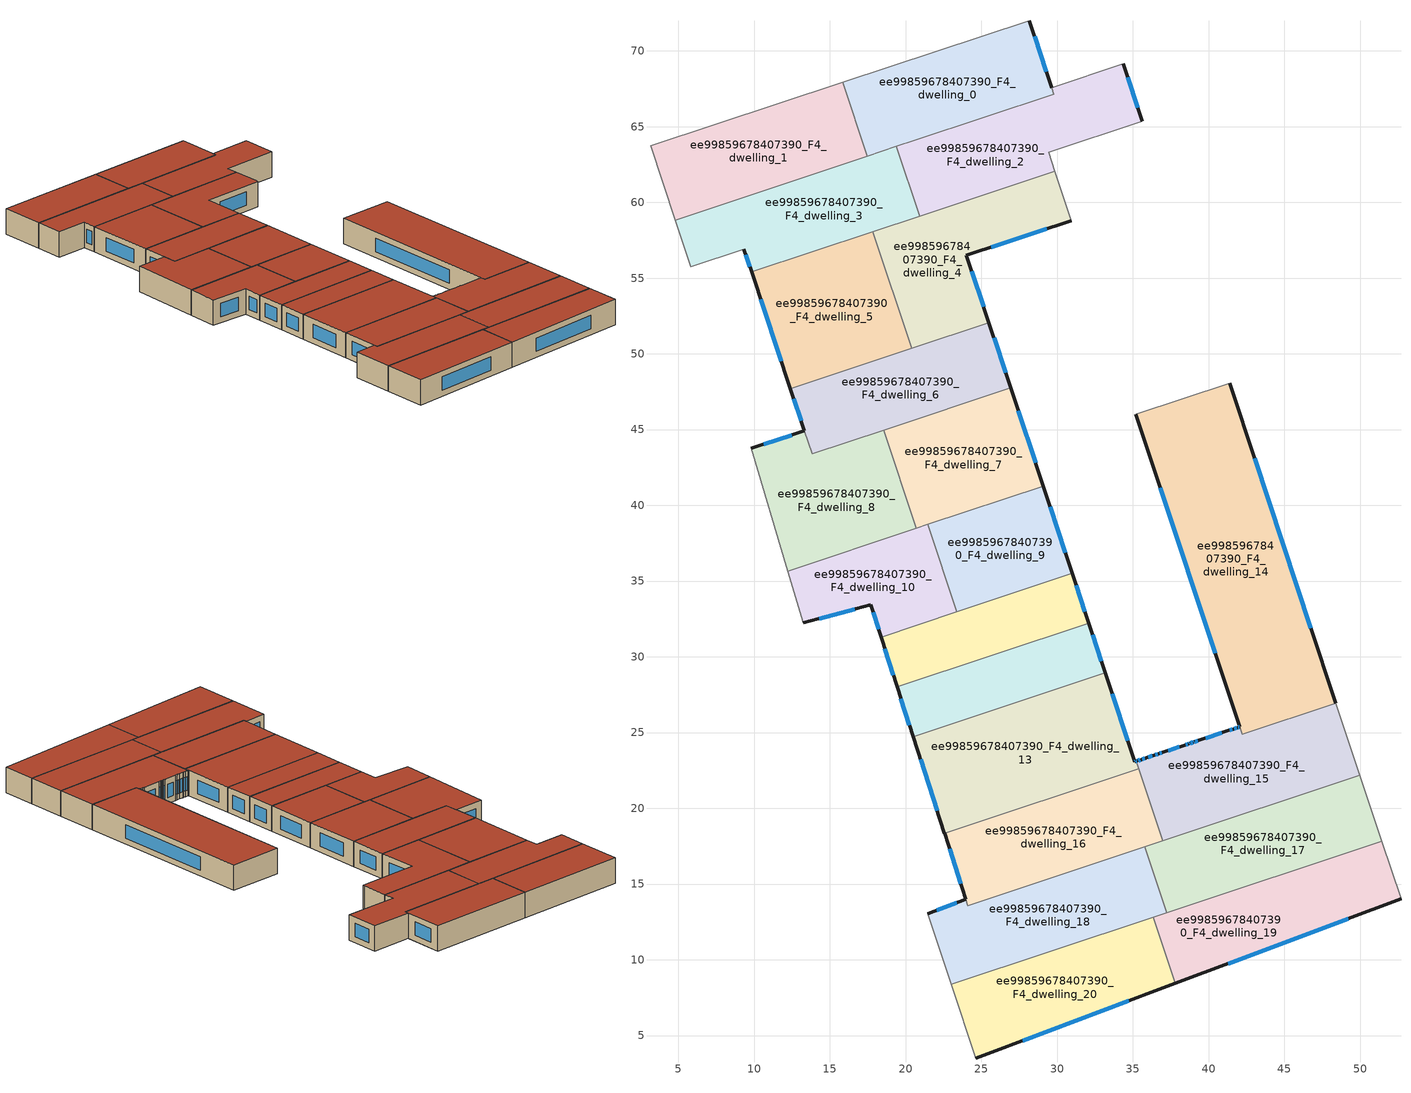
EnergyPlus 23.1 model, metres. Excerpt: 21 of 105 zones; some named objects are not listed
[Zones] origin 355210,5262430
ee99859678407390_F4_dwelling_0
 floor to ee99859678407390_F3_dwelling_0 (EU_floor_Construction): 28.17,71.99 29.78,67.15 17.46,63.05 15.84,67.92 z12
 wall outside (EU_wall_Construction): 29.64,67.58 28.17,71.99 z12:15
 wall to ee99859678407390_F4_dwelling_1 (EU_wall_Construction): 15.84,67.92 17.46,63.05 z12:15
 wall adiabatic (EU_wall_Construction): 28.17,71.99 15.84,67.92 z12:15
 wall to ee99859678407390_F4_dwelling_3 (EU_wall_Construction): 17.46,63.05 19.4,63.69 z12:15
 wall to ee99859678407390_F4_dwelling_2 (EU_wall_Construction): 20.61,64.1 29.78,67.15 29.64,67.58 / 19.4,63.69 20.61,64.09 z12:15
 window (EU_Window_Construction): 29.29,68.62 28.52,70.95 z12.7:14.3
 roof outside (EU_roof_Construction): 29.78,67.15 28.17,71.99 15.84,67.92 17.46,63.05 z15
ee99859678407390_F4_dwelling_1
 floor to ee99859678407390_F3_dwelling_1 (EU_floor_Construction): 15.84,67.92 17.46,63.05 4.78,58.83 3.16,63.72 z12
 wall adiabatic (EU_wall_Construction): 15.84,67.92 3.16,63.72 4.78,58.83 z12:15
 wall to ee99859678407390_F4_dwelling_3 (EU_wall_Construction): 4.78,58.83 17.46,63.05 z12:15
 roof outside (EU_roof_Construction): 17.46,63.05 15.84,67.92 3.16,63.72 4.78,58.83 z15
ee99859678407390_F4_dwelling_10
 floor to ee99859678407390_F3_dwelling_10 (EU_floor_Construction): 21.46,38.74 23.38,32.97 18.38,31.3 17.69,33.43 13.24,32.24 12.22,35.66 z12
 wall outside (EU_wall_Construction): 13.24,32.24 17.69,33.43 18.38,31.3 z12:15
 wall to ee99859678407390_F4_dwelling_9 (EU_wall_Construction): 23.38,32.97 21.46,38.74 z12:15
 wall adiabatic (EU_wall_Construction): 12.22,35.66 13.24,32.24 z12:15
 wall to ee99859678407390_F4_dwelling_8 (EU_wall_Construction): 20.7,38.49 12.22,35.66 z12:15
 wall to ee99859678407390_F4_dwelling_11 (EU_wall_Construction): 18.38,31.3 23.38,32.97 z12:15
 wall to ee99859678407390_F4_dwelling_7 (EU_wall_Construction): 21.46,38.74 20.7,38.49 z12:15
 window (EU_Window_Construction): 17.85,32.93 18.22,31.8 / 14.28,32.52 16.65,33.15 z12.7:14.3
 roof outside (EU_roof_Construction): 23.38,32.97 21.46,38.74 12.22,35.66 13.24,32.24 17.69,33.43 18.38,31.3 z15
ee99859678407390_F4_dwelling_11
 floor to ee99859678407390_F3_dwelling_11 (EU_floor_Construction): 31.01,35.5 32.1,32.22 19.44,28.01 18.38,31.3 z12
 wall outside (EU_wall_Construction): 18.38,31.3 19.44,28.01 / 32.1,32.22 31.01,35.5 z12:15
 wall to ee99859678407390_F4_dwelling_12 (EU_wall_Construction): 19.44,28.01 32.1,32.22 z12:15
 wall to ee99859678407390_F4_dwelling_9 (EU_wall_Construction): 31.01,35.5 23.38,32.97 z12:15
 window (EU_Window_Construction): 18.63,30.53 19.19,28.78 / 31.84,32.99 31.26,34.73 z12.7:14.3
 roof outside (EU_roof_Construction): 32.1,32.22 31.01,35.5 18.38,31.3 19.44,28.01 z15
ee99859678407390_F4_dwelling_12
 floor to ee99859678407390_F3_dwelling_12 (EU_floor_Construction): 32.1,32.22 33.19,28.94 20.51,24.72 19.44,28.01 z12
 wall outside (EU_wall_Construction): 19.44,28.01 20.51,24.72 / 33.19,28.94 32.1,32.22 z12:15
 wall to ee99859678407390_F4_dwelling_13 (EU_wall_Construction): 20.51,24.72 33.19,28.94 z12:15
 window (EU_Window_Construction): 19.69,27.24 20.26,25.49 / 32.93,29.71 32.35,31.45 z12.7:14.3
 roof outside (EU_roof_Construction): 33.19,28.94 32.1,32.22 19.44,28.01 20.51,24.72 z15
ee99859678407390_F4_dwelling_13
 floor to ee99859678407390_F3_dwelling_13 (EU_floor_Construction): 33.19,28.94 35.14,23.08 35.22,23.1 35.39,22.6 22.57,18.34 22.57,18.35 20.51,24.72 z12
 wall outside (EU_wall_Construction): 20.51,24.72 22.57,18.35 22.57,18.34 / 35.22,23.1 35.14,23.08 33.19,28.94 z12:15
 wall to ee99859678407390_F4_dwelling_16 (EU_wall_Construction): 22.57,18.34 35.39,22.6 z12:15
 wall to ee99859678407390_F4_dwelling_15 (EU_wall_Construction): 35.39,22.6 35.22,23.1 z12:15
 window (EU_Window_Construction): 20.99,23.22 22.08,19.84 / 34.68,24.45 33.65,27.56 / 35.2,23.1 35.16,23.08 z12.7:14.3
 roof outside (EU_roof_Construction): 35.39,22.6 35.22,23.1 35.14,23.08 33.19,28.94 20.51,24.72 22.57,18.35 22.57,18.34 z15
ee99859678407390_F4_dwelling_14
 floor to ee99859678407390_F3_dwelling_14 (EU_floor_Construction): 41.38,48.05 48.41,26.93 42.23,24.88 35.2,46 z12
 wall outside (EU_wall_Construction): 35.2,46 42.06,25.38 / 48.41,26.93 41.38,48.05 z12:15
 wall adiabatic (EU_wall_Construction): 41.38,48.05 35.2,46 z12:15
 wall to ee99859678407390_F4_dwelling_15 (EU_wall_Construction): 42.06,25.38 42.22,24.88 / 42.23,24.88 48.41,26.93 z12:15
 window (EU_Window_Construction): 36.81,41.16 40.45,30.22 / 46.76,31.89 43.03,43.09 z12.7:14.3
 roof outside (EU_roof_Construction): 48.41,26.93 41.38,48.05 35.2,46 42.22,24.88 z15
ee99859678407390_F4_dwelling_15
 floor to ee99859678407390_F3_dwelling_15 (EU_floor_Construction): 48.41,26.93 49.99,22.19 36.96,17.86 35.22,23.11 35.28,23.12 35.56,23.22 35.85,23.31 35.88,23.32 36.42,23.5 36.7,23.6 36.99,23.69 38.41,24.17 38.7,24.26 38.78,24.29 39,24.36 39.07,24.38 39.35,24.48 41.35,25.14 41.63,25.23 41.92,25.33 42.06,25.38 42.22,24.88 z12
 wall outside (EU_wall_Construction): 42.06,25.38 41.92,25.33 41.63,25.23 41.35,25.14 39.35,24.48 39.07,24.38 39,24.36 38.78,24.29 38.7,24.26 38.41,24.17 36.99,23.69 36.7,23.6 36.42,23.5 35.88,23.32 35.85,23.31 35.56,23.22 35.28,23.12 35.22,23.11 z12:15
 wall adiabatic (EU_wall_Construction): 49.99,22.19 48.41,26.93 z12:15
 wall to ee99859678407390_F4_dwelling_17 (EU_wall_Construction): 36.96,17.86 49.99,22.19 z12:15
 wall to ee99859678407390_F4_dwelling_16 (EU_wall_Construction): 35.39,22.6 36.96,17.86 z12:15
 window (EU_Window_Construction): 35.26,23.12 35.23,23.11 / 35.5,23.2 35.34,23.15 / 35.78,23.29 35.63,23.24 / 36.29,23.46 36,23.37 / 36.64,23.57 36.48,23.52 / 36.92,23.67 36.77,23.62 / 38.08,24.05 37.32,23.8 / 38.63,24.24 38.48,24.19 / 38.76,24.28 38.72,24.27 / 38.95,24.34 38.83,24.3 / 39.05,24.38 39.02,24.37 / 39.29,24.45 39.13,24.4 / 40.88,24.98 39.82,24.63 / 41.56,25.21 41.41,25.16 / 41.85,25.31 41.7,25.26 / 42.02,25.36 41.95,25.34 z12.7:14.3
 roof outside (EU_roof_Construction): 49.99,22.19 48.41,26.93 42.22,24.88 42.06,25.38 41.92,25.33 41.63,25.23 41.35,25.14 39.35,24.48 39.07,24.38 39,24.36 38.78,24.29 38.7,24.26 38.41,24.17 36.99,23.69 36.7,23.6 36.42,23.5 35.88,23.32 35.85,23.31 35.56,23.22 35.28,23.12 35.22,23.11 36.96,17.86 z15
ee99859678407390_F4_dwelling_16
 floor to ee99859678407390_F3_dwelling_16 (EU_floor_Construction): 35.39,22.6 36.96,17.86 24.11,13.58 22.57,18.34 z12
 wall outside (EU_wall_Construction): 22.57,18.34 23.97,13.99 z12:15
 wall to ee99859678407390_F4_dwelling_18 (EU_wall_Construction): 23.98,13.98 24.11,13.58 35.78,17.46 z12:15
 wall to ee99859678407390_F4_dwelling_17 (EU_wall_Construction): 35.78,17.46 36.96,17.86 z12:15
 window (EU_Window_Construction): 22.9,17.32 23.64,15.01 z12.7:14.3
 roof outside (EU_roof_Construction): 36.96,17.86 35.39,22.6 22.57,18.34 24.11,13.58 z15
ee99859678407390_F4_dwelling_17
 floor to ee99859678407390_F3_dwelling_17 (EU_floor_Construction): 49.99,22.19 51.43,17.83 37.22,13.11 35.78,17.46 z12
 wall adiabatic (EU_wall_Construction): 51.43,17.83 49.99,22.19 z12:15
 wall to ee99859678407390_F4_dwelling_18 (EU_wall_Construction): 35.78,17.46 37.22,13.11 z12:15
 wall to ee99859678407390_F4_dwelling_19 (EU_wall_Construction): 37.22,13.11 51.43,17.83 z12:15
 roof outside (EU_roof_Construction): 51.43,17.83 49.99,22.19 35.78,17.46 37.22,13.11 z15
ee99859678407390_F4_dwelling_18
 floor to ee99859678407390_F3_dwelling_18 (EU_floor_Construction): 35.78,17.46 37.22,13.11 23.01,8.38 21.47,13.04 23.98,13.98 24.11,13.58 z12
 wall outside (EU_wall_Construction): 23.98,13.98 21.47,13.04 z12:15
 wall adiabatic (EU_wall_Construction): 21.47,13.04 23.01,8.38 z12:15
 wall to ee99859678407390_F4_dwelling_20 (EU_wall_Construction): 23.01,8.38 36.36,12.82 z12:15
 wall to ee99859678407390_F4_dwelling_19 (EU_wall_Construction): 36.36,12.82 37.23,13.11 z12:15
 window (EU_Window_Construction): 23.39,13.76 22.06,13.26 z12.7:14.3
 roof outside (EU_roof_Construction): 37.22,13.11 35.78,17.46 24.11,13.58 23.98,13.98 21.47,13.04 23.01,8.38 z15
ee99859678407390_F4_dwelling_19
 floor to ee99859678407390_F3_dwelling_19 (EU_floor_Construction): 51.43,17.83 52.7,14.01 37.81,8.44 36.36,12.82 z12
 wall outside (EU_wall_Construction): 37.81,8.44 52.7,14.01 z12:15
 wall adiabatic (EU_wall_Construction): 52.7,14.01 51.43,17.83 z12:15
 wall to ee99859678407390_F4_dwelling_20 (EU_wall_Construction): 36.36,12.82 37.81,8.44 z12:15
 window (EU_Window_Construction): 41.31,9.75 49.21,12.7 z12.7:14.3
 roof outside (EU_roof_Construction): 52.7,14.01 51.43,17.83 36.36,12.82 37.81,8.44 z15
ee99859678407390_F4_dwelling_2
 floor to ee99859678407390_F3_dwelling_2 (EU_floor_Construction): 34.37,69.14 35.63,65.35 29.45,63.31 29.86,62.07 20.92,59.1 19.4,63.69 29.78,67.15 29.64,67.58 z12
 wall outside (EU_wall_Construction): 35.63,65.35 34.37,69.14 z12:15
 wall adiabatic (EU_wall_Construction): 29.86,62.07 29.45,63.31 35.63,65.35 / 34.37,69.14 29.64,67.58 z12:15
 wall to ee99859678407390_F4_dwelling_3 (EU_wall_Construction): 19.4,63.69 20.92,59.1 z12:15
 wall to ee99859678407390_F4_dwelling_4 (EU_wall_Construction): 20.92,59.1 29.86,62.07 z12:15
 window (EU_Window_Construction): 35.34,66.24 34.67,68.25 z12.7:14.3
 roof outside (EU_roof_Construction): 35.63,65.35 34.37,69.14 29.64,67.58 29.78,67.15 19.4,63.69 20.92,59.1 29.86,62.07 29.45,63.31 z15
ee99859678407390_F4_dwelling_20
 floor to ee99859678407390_F3_dwelling_20 (EU_floor_Construction): 36.36,12.82 37.81,8.44 24.62,3.5 23.01,8.38 z12
 wall outside (EU_wall_Construction): 24.62,3.5 37.81,8.44 z12:15
 wall adiabatic (EU_wall_Construction): 23.01,8.38 24.62,3.5 z12:15
 window (EU_Window_Construction): 27.72,4.66 34.72,7.28 z12.7:14.3
 roof outside (EU_roof_Construction): 37.81,8.44 36.36,12.82 23.01,8.38 24.62,3.5 z15
ee99859678407390_F4_dwelling_3
 floor to ee99859678407390_F3_dwelling_3 (EU_floor_Construction): 19.4,63.69 20.92,59.1 9.83,55.41 9.33,56.91 5.81,55.75 4.78,58.83 z12
 wall outside (EU_wall_Construction): 9.33,56.91 9.83,55.41 z12:15
 wall adiabatic (EU_wall_Construction): 4.78,58.83 5.81,55.75 9.33,56.91 z12:15
 wall to ee99859678407390_F4_dwelling_5 (EU_wall_Construction): 9.83,55.41 17.85,58.08 z12:15
 wall to ee99859678407390_F4_dwelling_4 (EU_wall_Construction): 17.85,58.08 20.92,59.1 z12:15
 window (EU_Window_Construction): 9.45,56.56 9.71,55.76 z12.7:14.3
 roof outside (EU_roof_Construction): 20.92,59.1 19.4,63.69 4.78,58.83 5.81,55.75 9.33,56.91 9.83,55.41 z15
ee99859678407390_F4_dwelling_4
 floor to ee99859678407390_F3_dwelling_4 (EU_floor_Construction): 29.86,62.07 30.88,58.98 30.94,58.8 24.02,56.51 25.5,52.06 20.41,50.37 17.85,58.08 z12
 wall outside (EU_wall_Construction): 25.5,52.06 24.02,56.51 30.94,58.8 z12:15
 wall to ee99859678407390_F4_dwelling_5 (EU_wall_Construction): 17.85,58.08 20.41,50.37 z12:15
 wall adiabatic (EU_wall_Construction): 30.94,58.8 30.88,58.98 29.86,62.07 z12:15
 wall to ee99859678407390_F4_dwelling_6 (EU_wall_Construction): 20.41,50.37 25.5,52.06 z12:15
 window (EU_Window_Construction): 25.65,57.05 29.32,58.26 / 25.15,53.1 24.37,55.47 z12.7:14.3
 roof outside (EU_roof_Construction): 25.5,52.06 24.02,56.51 30.94,58.8 30.88,58.98 29.86,62.07 17.85,58.08 20.41,50.37 z15
ee99859678407390_F4_dwelling_5
 floor to ee99859678407390_F3_dwelling_5 (EU_floor_Construction): 17.85,58.08 20.41,50.37 12.39,47.7 9.83,55.41 z12
 wall outside (EU_wall_Construction): 9.83,55.41 12.39,47.7 z12:15
 wall to ee99859678407390_F4_dwelling_6 (EU_wall_Construction): 12.39,47.7 20.41,50.36 z12:15
 window (EU_Window_Construction): 10.43,53.6 11.79,49.51 z12.7:14.3
 roof outside (EU_roof_Construction): 20.41,50.37 17.85,58.08 9.83,55.41 12.39,47.7 z15
ee99859678407390_F4_dwelling_6
 floor to ee99859678407390_F3_dwelling_6 (EU_floor_Construction): 25.5,52.06 26.93,47.75 13.83,43.39 12.39,47.7 z12
 wall outside (EU_wall_Construction): 12.39,47.7 13.32,44.92 / 26.93,47.75 25.5,52.06 z12:15
 wall to ee99859678407390_F4_dwelling_8 (EU_wall_Construction): 13.32,44.91 13.82,43.39 / 13.83,43.39 18.55,44.96 z12:15
 wall to ee99859678407390_F4_dwelling_7 (EU_wall_Construction): 18.55,44.96 26.93,47.75 z12:15
 window (EU_Window_Construction): 12.61,47.05 13.1,45.57 / 26.6,48.76 25.84,51.05 z12.7:14.3
 roof outside (EU_roof_Construction): 26.93,47.75 25.5,52.06 12.39,47.7 13.82,43.39 z15
ee99859678407390_F4_dwelling_7
 floor to ee99859678407390_F3_dwelling_7 (EU_floor_Construction): 26.93,47.75 29.09,41.27 20.7,38.49 18.55,44.96 z12
 wall outside (EU_wall_Construction): 29.09,41.27 26.93,47.75 z12:15
 wall to ee99859678407390_F4_dwelling_8 (EU_wall_Construction): 18.55,44.96 20.7,38.49 z12:15
 wall to ee99859678407390_F4_dwelling_9 (EU_wall_Construction): 21.46,38.74 29.09,41.27 z12:15
 window (EU_Window_Construction): 28.58,42.8 27.44,46.23 z12.7:14.3
 roof outside (EU_roof_Construction): 29.09,41.27 26.93,47.75 18.55,44.96 20.7,38.49 z15
ee99859678407390_F4_dwelling_8
 floor to ee99859678407390_F3_dwelling_8 (EU_floor_Construction): 18.55,44.96 20.7,38.49 12.22,35.66 9.8,43.75 13.32,44.91 13.82,43.39 z12
 wall outside (EU_wall_Construction): 13.32,44.91 9.8,43.75 z12:15
 wall adiabatic (EU_wall_Construction): 9.8,43.75 12.22,35.66 z12:15
 window (EU_Window_Construction): 12.49,44.64 10.63,44.03 z12.7:14.3
 roof outside (EU_roof_Construction): 20.7,38.49 18.55,44.96 13.82,43.39 13.32,44.91 9.8,43.75 12.22,35.66 z15
ee99859678407390_F4_dwelling_9
 floor to ee99859678407390_F3_dwelling_9 (EU_floor_Construction): 29.09,41.27 31.01,35.5 23.38,32.97 21.46,38.74 z12
 wall outside (EU_wall_Construction): 31.01,35.5 29.09,41.27 z12:15
 window (EU_Window_Construction): 30.56,36.86 29.54,39.92 z12.7:14.3
 roof outside (EU_roof_Construction): 31.01,35.5 29.09,41.27 21.46,38.74 23.38,32.97 z15
[Building]
EU S2 Campaign: North Axis=0; Terrain=City; Solar Distribution=FullExterior
[Site:Location]
Budapest.Ferenc.Liszt.Intl.AP: Latitude=47.437; Longitude=19.256; Time Zone=1; Elevation=185
[SizingPeriod:WeatherFileDays]
AnnualSizingPeriod: Begin Month=1; Begin Day of Month=1; End Month=12; End Day of Month=31; Day of Week for Start Day=Monday; Use Weather File Daylight Saving Period=No; Use Weather File Rain and Snow Indicators=No
[MATERIAL]
EU_InternalMass_Material: Roughness=MediumRough; Thickness=0.1; Conductivity=1; Density=1800; Specific Heat=900; Thermal Absorptance=0.9; Solar Absorptance=0.7; Visible Absorptance=0.7
[MATERIAL:NOMASS] Roughness=MediumRough; Thermal Absorptance=0.9; Solar Absorptance=0.7; Visible Absorptance=0.7
Name | Thermal Resistance
EU_wall_NoMass | 0.832559
EU_roof_NoMass | 1.39638
EU_floor_NoMass | 0.872794
[WINDOWMATERIAL:SIMPLEGLAZINGSYSTEM]
EU_Window_SimpleGlazing: UFactor=2.79869; Solar Heat Gain Coefficient=0.75; Visible Transmittance=0.75
[CONSTRUCTION]
EU_wall_Construction: EU_wall_NoMass
EU_roof_Construction: EU_roof_NoMass
EU_floor_Construction: EU_floor_NoMass
EU_Window_Construction: EU_Window_SimpleGlazing
EU_InternalMass_Construction: EU_InternalMass_Material
[ZONE] Type=1; Multiplier=1; Ceiling Height=autocalculate; Floor Area=autocalculate; Part of Total Floor Area=Yes
Name | Volume
ee99859678407390_F4_dwelling_0 | 199.211
ee99859678407390_F4_dwelling_1 | 206.01
ee99859678407390_F4_dwelling_10 | 146.577
ee99859678407390_F4_dwelling_11 | 138.333
ee99859678407390_F4_dwelling_12 | 138.451
ee99859678407390_F4_dwelling_13 | 269.72
ee99859678407390_F4_dwelling_14 | 435.014
ee99859678407390_F4_dwelling_15 | 217.399
ee99859678407390_F4_dwelling_16 | 202.817
ee99859678407390_F4_dwelling_17 | 206.001
ee99859678407390_F4_dwelling_18 | 208.926
ee99859678407390_F4_dwelling_19 | 205.997
ee99859678407390_F4_dwelling_2 | 212.802
ee99859678407390_F4_dwelling_20 | 206
ee99859678407390_F4_dwelling_3 | 205.986
ee99859678407390_F4_dwelling_4 | 205.993
ee99859678407390_F4_dwelling_5 | 205.978
ee99859678407390_F4_dwelling_6 | 188.025
ee99859678407390_F4_dwelling_7 | 181
ee99859678407390_F4_dwelling_8 | 198.961
ee99859678407390_F4_dwelling_9 | 146.588
[INTERNALMASS] Construction=EU_InternalMass_Construction
Name | Zone or ZoneList | Surface Area
ee99859678407390_F4_dwelling_0_EU_InternalMass | ee99859678407390_F4_dwelling_0 | 66.4057
ee99859678407390_F4_dwelling_1_EU_InternalMass | ee99859678407390_F4_dwelling_1 | 68.6711
ee99859678407390_F4_dwelling_2_EU_InternalMass | ee99859678407390_F4_dwelling_2 | 70.9336
ee99859678407390_F4_dwelling_3_EU_InternalMass | ee99859678407390_F4_dwelling_3 | 68.6622
ee99859678407390_F4_dwelling_4_EU_InternalMass | ee99859678407390_F4_dwelling_4 | 68.6645
ee99859678407390_F4_dwelling_5_EU_InternalMass | ee99859678407390_F4_dwelling_5 | 68.6596
ee99859678407390_F4_dwelling_6_EU_InternalMass | ee99859678407390_F4_dwelling_6 | 62.6867
ee99859678407390_F4_dwelling_7_EU_InternalMass | ee99859678407390_F4_dwelling_7 | 60.3334
ee99859678407390_F4_dwelling_8_EU_InternalMass | ee99859678407390_F4_dwelling_8 | 66.3204
ee99859678407390_F4_dwelling_9_EU_InternalMass | ee99859678407390_F4_dwelling_9 | 48.8613
ee99859678407390_F4_dwelling_10_EU_InternalMass | ee99859678407390_F4_dwelling_10 | 48.8581
ee99859678407390_F4_dwelling_11_EU_InternalMass | ee99859678407390_F4_dwelling_11 | 46.1108
ee99859678407390_F4_dwelling_12_EU_InternalMass | ee99859678407390_F4_dwelling_12 | 46.1502
ee99859678407390_F4_dwelling_13_EU_InternalMass | ee99859678407390_F4_dwelling_13 | 89.9051
ee99859678407390_F4_dwelling_14_EU_InternalMass | ee99859678407390_F4_dwelling_14 | 145.046
ee99859678407390_F4_dwelling_15_EU_InternalMass | ee99859678407390_F4_dwelling_15 | 72.4637
ee99859678407390_F4_dwelling_16_EU_InternalMass | ee99859678407390_F4_dwelling_16 | 67.6179
ee99859678407390_F4_dwelling_17_EU_InternalMass | ee99859678407390_F4_dwelling_17 | 68.667
ee99859678407390_F4_dwelling_18_EU_InternalMass | ee99859678407390_F4_dwelling_18 | 69.6415
ee99859678407390_F4_dwelling_19_EU_InternalMass | ee99859678407390_F4_dwelling_19 | 68.6655
ee99859678407390_F4_dwelling_20_EU_InternalMass | ee99859678407390_F4_dwelling_20 | 68.6669
[OTHEREQUIPMENT] Fuel Type=Electricity; Design Level Calculation Method=Watts/Area; Power per Zone Floor Area=1; Fraction Latent=0; Fraction Radiant=0; Fraction Lost=0; Carbon Dioxide Generation Rate=0; EndUse Subcategory=EU_Step8_InternalGains
Name | Zone or ZoneList or Space or SpaceList | Schedule
EU_Step8_InternalGain_ee99859678407390_F4_dwelling_0_f000 | ee99859678407390_F4_dwelling_0 | EU_Step8_GainSchedule_ee99859678407390_F4_dwelling_0_f000
EU_Step8_InternalGain_ee99859678407390_F4_dwelling_1_f000 | ee99859678407390_F4_dwelling_1 | EU_Step8_GainSchedule_ee99859678407390_F4_dwelling_1_f000
EU_Step8_InternalGain_ee99859678407390_F4_dwelling_2_f000 | ee99859678407390_F4_dwelling_2 | EU_Step8_GainSchedule_ee99859678407390_F4_dwelling_2_f000
EU_Step8_InternalGain_ee99859678407390_F4_dwelling_3_f000 | ee99859678407390_F4_dwelling_3 | EU_Step8_GainSchedule_ee99859678407390_F4_dwelling_3_f000
EU_Step8_InternalGain_ee99859678407390_F4_dwelling_4_f000 | ee99859678407390_F4_dwelling_4 | EU_Step8_GainSchedule_ee99859678407390_F4_dwelling_4_f000
EU_Step8_InternalGain_ee99859678407390_F4_dwelling_5_f000 | ee99859678407390_F4_dwelling_5 | EU_Step8_GainSchedule_ee99859678407390_F4_dwelling_5_f000
EU_Step8_InternalGain_ee99859678407390_F4_dwelling_6_f000 | ee99859678407390_F4_dwelling_6 | EU_Step8_GainSchedule_ee99859678407390_F4_dwelling_6_f000
EU_Step8_InternalGain_ee99859678407390_F4_dwelling_7_f000 | ee99859678407390_F4_dwelling_7 | EU_Step8_GainSchedule_ee99859678407390_F4_dwelling_7_f000
EU_Step8_InternalGain_ee99859678407390_F4_dwelling_8_f000 | ee99859678407390_F4_dwelling_8 | EU_Step8_GainSchedule_ee99859678407390_F4_dwelling_8_f000
EU_Step8_InternalGain_ee99859678407390_F4_dwelling_9_f000 | ee99859678407390_F4_dwelling_9 | EU_Step8_GainSchedule_ee99859678407390_F4_dwelling_9_f000
EU_Step8_InternalGain_ee99859678407390_F4_dwelling_10_f000 | ee99859678407390_F4_dwelling_10 | EU_Step8_GainSchedule_ee99859678407390_F4_dwelling_10_f000
EU_Step8_InternalGain_ee99859678407390_F4_dwelling_11_f000 | ee99859678407390_F4_dwelling_11 | EU_Step8_GainSchedule_ee99859678407390_F4_dwelling_11_f000
EU_Step8_InternalGain_ee99859678407390_F4_dwelling_12_f000 | ee99859678407390_F4_dwelling_12 | EU_Step8_GainSchedule_ee99859678407390_F4_dwelling_12_f000
EU_Step8_InternalGain_ee99859678407390_F4_dwelling_13_f000 | ee99859678407390_F4_dwelling_13 | EU_Step8_GainSchedule_ee99859678407390_F4_dwelling_13_f000
EU_Step8_InternalGain_ee99859678407390_F4_dwelling_14_f000 | ee99859678407390_F4_dwelling_14 | EU_Step8_GainSchedule_ee99859678407390_F4_dwelling_14_f000
EU_Step8_InternalGain_ee99859678407390_F4_dwelling_15_f000 | ee99859678407390_F4_dwelling_15 | EU_Step8_GainSchedule_ee99859678407390_F4_dwelling_15_f000
EU_Step8_InternalGain_ee99859678407390_F4_dwelling_16_f000 | ee99859678407390_F4_dwelling_16 | EU_Step8_GainSchedule_ee99859678407390_F4_dwelling_16_f000
EU_Step8_InternalGain_ee99859678407390_F4_dwelling_17_f000 | ee99859678407390_F4_dwelling_17 | EU_Step8_GainSchedule_ee99859678407390_F4_dwelling_17_f000
EU_Step8_InternalGain_ee99859678407390_F4_dwelling_18_f000 | ee99859678407390_F4_dwelling_18 | EU_Step8_GainSchedule_ee99859678407390_F4_dwelling_18_f000
EU_Step8_InternalGain_ee99859678407390_F4_dwelling_19_f000 | ee99859678407390_F4_dwelling_19 | EU_Step8_GainSchedule_ee99859678407390_F4_dwelling_19_f000
EU_Step8_InternalGain_ee99859678407390_F4_dwelling_20_f000 | ee99859678407390_F4_dwelling_20 | EU_Step8_GainSchedule_ee99859678407390_F4_dwelling_20_f000
[ZONEVENTILATION:DESIGNFLOWRATE] Schedule=EU_AlwaysOn; Design Flow Rate Calculation Method=AirChanges/Hour; Air Changes per Hour=0.475469; Ventilation Type=Natural; Fan Pressure Rise=0; Fan Total Efficiency=1; Constant Term Coefficient=1; Temperature Term Coefficient=0; Velocity Term Coefficient=0; Velocity Squared Term Coefficient=0; Minimum Indoor Temperature=-100; Maximum Indoor Temperature=100; Delta Temperature=-100; Minimum Outdoor Temperature=-100; Maximum Outdoor Temperature=100; Maximum Wind Speed=40
Name | Zone or ZoneList or Space or SpaceList
EU_ConstantAir_ee99859678407390_F4_dwelling_0 | ee99859678407390_F4_dwelling_0
EU_ConstantAir_ee99859678407390_F4_dwelling_1 | ee99859678407390_F4_dwelling_1
EU_ConstantAir_ee99859678407390_F4_dwelling_2 | ee99859678407390_F4_dwelling_2
EU_ConstantAir_ee99859678407390_F4_dwelling_3 | ee99859678407390_F4_dwelling_3
EU_ConstantAir_ee99859678407390_F4_dwelling_4 | ee99859678407390_F4_dwelling_4
EU_ConstantAir_ee99859678407390_F4_dwelling_5 | ee99859678407390_F4_dwelling_5
EU_ConstantAir_ee99859678407390_F4_dwelling_6 | ee99859678407390_F4_dwelling_6
EU_ConstantAir_ee99859678407390_F4_dwelling_7 | ee99859678407390_F4_dwelling_7
EU_ConstantAir_ee99859678407390_F4_dwelling_8 | ee99859678407390_F4_dwelling_8
EU_ConstantAir_ee99859678407390_F4_dwelling_9 | ee99859678407390_F4_dwelling_9
EU_ConstantAir_ee99859678407390_F4_dwelling_10 | ee99859678407390_F4_dwelling_10
EU_ConstantAir_ee99859678407390_F4_dwelling_11 | ee99859678407390_F4_dwelling_11
EU_ConstantAir_ee99859678407390_F4_dwelling_12 | ee99859678407390_F4_dwelling_12
EU_ConstantAir_ee99859678407390_F4_dwelling_13 | ee99859678407390_F4_dwelling_13
EU_ConstantAir_ee99859678407390_F4_dwelling_14 | ee99859678407390_F4_dwelling_14
EU_ConstantAir_ee99859678407390_F4_dwelling_15 | ee99859678407390_F4_dwelling_15
EU_ConstantAir_ee99859678407390_F4_dwelling_16 | ee99859678407390_F4_dwelling_16
EU_ConstantAir_ee99859678407390_F4_dwelling_17 | ee99859678407390_F4_dwelling_17
EU_ConstantAir_ee99859678407390_F4_dwelling_18 | ee99859678407390_F4_dwelling_18
EU_ConstantAir_ee99859678407390_F4_dwelling_19 | ee99859678407390_F4_dwelling_19
EU_ConstantAir_ee99859678407390_F4_dwelling_20 | ee99859678407390_F4_dwelling_20
[HVACTEMPLATE:ZONE:IDEALLOADSAIRSYSTEM] System Availability Schedule=EU_AlwaysOn; Maximum Heating Supply Air Temperature=50; Minimum Cooling Supply Air Temperature=13; Maximum Heating Supply Air Humidity Ratio=0.0156; Minimum Cooling Supply Air Humidity Ratio=0.0077; Heating Limit=NoLimit; Cooling Limit=NoLimit; Heating Availability Schedule=EU_AlwaysOn; Cooling Availability Schedule=EU_CoolingOff; Dehumidification Control Type=ConstantSensibleHeatRatio; Cooling Sensible Heat Ratio=0.7; Dehumidification Setpoint=60; Humidification Control Type=None; Humidification Setpoint=30; Outdoor Air Method=None; Outdoor Air Flow Rate per Person=0.00944; Outdoor Air Flow Rate per Zone Floor Area=0; Outdoor Air Flow Rate per Zone=0; Demand Controlled Ventilation Type=None; Outdoor Air Economizer Type=NoEconomizer; Heat Recovery Type=None; Sensible Heat Recovery Effectiveness=0.7; Latent Heat Recovery Effectiveness=0.65
Name | Template Thermostat
ee99859678407390_F4_dwelling_0 | EU_HeatOnly_ee99859678407390_F4_dwelling_0
ee99859678407390_F4_dwelling_1 | EU_HeatOnly_ee99859678407390_F4_dwelling_1
ee99859678407390_F4_dwelling_2 | EU_HeatOnly_ee99859678407390_F4_dwelling_2
ee99859678407390_F4_dwelling_3 | EU_HeatOnly_ee99859678407390_F4_dwelling_3
ee99859678407390_F4_dwelling_4 | EU_HeatOnly_ee99859678407390_F4_dwelling_4
ee99859678407390_F4_dwelling_5 | EU_HeatOnly_ee99859678407390_F4_dwelling_5
ee99859678407390_F4_dwelling_6 | EU_HeatOnly_ee99859678407390_F4_dwelling_6
ee99859678407390_F4_dwelling_7 | EU_HeatOnly_ee99859678407390_F4_dwelling_7
ee99859678407390_F4_dwelling_8 | EU_HeatOnly_ee99859678407390_F4_dwelling_8
ee99859678407390_F4_dwelling_9 | EU_HeatOnly_ee99859678407390_F4_dwelling_9
ee99859678407390_F4_dwelling_10 | EU_HeatOnly_ee99859678407390_F4_dwelling_10
ee99859678407390_F4_dwelling_11 | EU_HeatOnly_ee99859678407390_F4_dwelling_11
ee99859678407390_F4_dwelling_12 | EU_HeatOnly_ee99859678407390_F4_dwelling_12
ee99859678407390_F4_dwelling_13 | EU_HeatOnly_ee99859678407390_F4_dwelling_13
ee99859678407390_F4_dwelling_14 | EU_HeatOnly_ee99859678407390_F4_dwelling_14
ee99859678407390_F4_dwelling_15 | EU_HeatOnly_ee99859678407390_F4_dwelling_15
ee99859678407390_F4_dwelling_16 | EU_HeatOnly_ee99859678407390_F4_dwelling_16
ee99859678407390_F4_dwelling_17 | EU_HeatOnly_ee99859678407390_F4_dwelling_17
ee99859678407390_F4_dwelling_18 | EU_HeatOnly_ee99859678407390_F4_dwelling_18
ee99859678407390_F4_dwelling_19 | EU_HeatOnly_ee99859678407390_F4_dwelling_19
ee99859678407390_F4_dwelling_20 | EU_HeatOnly_ee99859678407390_F4_dwelling_20
[SIZING:ZONE] Zone Cooling Design Supply Air Temperature Input Method=SupplyAirTemperature; Zone Cooling Design Supply Air Temperature=13; Zone Heating Design Supply Air Temperature Input Method=SupplyAirTemperature; Zone Heating Design Supply Air Temperature=50; Zone Cooling Design Supply Air Humidity Ratio=0.008; Zone Heating Design Supply Air Humidity Ratio=0.008; Cooling Design Air Flow Method=DesignDay; Cooling Design Air Flow Rate=0; Cooling Minimum Air Flow per Zone Floor Area=0.000762; Cooling Minimum Air Flow=0; Cooling Minimum Air Flow Fraction=0.2; Heating Design Air Flow Method=DesignDay; Heating Design Air Flow Rate=0; Heating Maximum Air Flow per Zone Floor Area=0.002032; Heating Maximum Air Flow=0.141576; Heating Maximum Air Flow Fraction=0.3; Account for Dedicated Outdoor Air System=No; Dedicated Outdoor Air System Control Strategy=NeutralSupplyAir; Dedicated Outdoor Air Low Setpoint Temperature for Design=autosize; Dedicated Outdoor Air High Setpoint Temperature for Design=autosize; Zone Load Sizing Method=Sensible Load Only No Latent Load; Zone Latent Cooling Design Supply Air Humidity Ratio Input Method=HumidityRatioDifference; Zone Cooling Design Supply Air Humidity Ratio Difference=0.005; Zone Latent Heating Design Supply Air Humidity Ratio Input Method=HumidityRatioDifference; Zone Humidification Design Supply Air Humidity Ratio Difference=0.005
ee99859678407390_F4_dwelling_0; ee99859678407390_F4_dwelling_1; ee99859678407390_F4_dwelling_2; ee99859678407390_F4_dwelling_3; ee99859678407390_F4_dwelling_4; ee99859678407390_F4_dwelling_5; ee99859678407390_F4_dwelling_6; ee99859678407390_F4_dwelling_7; ee99859678407390_F4_dwelling_8; ee99859678407390_F4_dwelling_9; ee99859678407390_F4_dwelling_10; ee99859678407390_F4_dwelling_11; ee99859678407390_F4_dwelling_12; ee99859678407390_F4_dwelling_13; ee99859678407390_F4_dwelling_14; ee99859678407390_F4_dwelling_15; ee99859678407390_F4_dwelling_16; ee99859678407390_F4_dwelling_17; ee99859678407390_F4_dwelling_18; ee99859678407390_F4_dwelling_19; ee99859678407390_F4_dwelling_20
[SCHEDULE:CONSTANT]
Name | Hourly Value
EU_AlwaysOn | 1
EU_CoolingOff | 0
[SCHEDULE:FILE] Column Number=1; Rows to Skip at Top=0; Number of Hours of Data=8760; Column Separator=Comma; Interpolate to Timestep=No; Minutes per Item=60; Adjust Schedule for Daylight Savings=Yes
Name | File
EU_Step8_GainSchedule_ee99859678407390_F4_dwelling_0_f000 | ../../schedules/ee99859678407390/ee99859678407390_F4_dwelling_0_f000_gain.csv
EU_Step8_GainSchedule_ee99859678407390_F4_dwelling_1_f000 | ../../schedules/ee99859678407390/ee99859678407390_F4_dwelling_1_f000_gain.csv
EU_Step8_GainSchedule_ee99859678407390_F4_dwelling_2_f000 | ../../schedules/ee99859678407390/ee99859678407390_F4_dwelling_2_f000_gain.csv
EU_Step8_GainSchedule_ee99859678407390_F4_dwelling_3_f000 | ../../schedules/ee99859678407390/ee99859678407390_F4_dwelling_3_f000_gain.csv
EU_Step8_GainSchedule_ee99859678407390_F4_dwelling_4_f000 | ../../schedules/ee99859678407390/ee99859678407390_F4_dwelling_4_f000_gain.csv
EU_Step8_GainSchedule_ee99859678407390_F4_dwelling_5_f000 | ../../schedules/ee99859678407390/ee99859678407390_F4_dwelling_5_f000_gain.csv
EU_Step8_GainSchedule_ee99859678407390_F4_dwelling_6_f000 | ../../schedules/ee99859678407390/ee99859678407390_F4_dwelling_6_f000_gain.csv
EU_Step8_GainSchedule_ee99859678407390_F4_dwelling_7_f000 | ../../schedules/ee99859678407390/ee99859678407390_F4_dwelling_7_f000_gain.csv
EU_Step8_GainSchedule_ee99859678407390_F4_dwelling_8_f000 | ../../schedules/ee99859678407390/ee99859678407390_F4_dwelling_8_f000_gain.csv
EU_Step8_GainSchedule_ee99859678407390_F4_dwelling_9_f000 | ../../schedules/ee99859678407390/ee99859678407390_F4_dwelling_9_f000_gain.csv
EU_Step8_GainSchedule_ee99859678407390_F4_dwelling_10_f000 | ../../schedules/ee99859678407390/ee99859678407390_F4_dwelling_10_f000_gain.csv
EU_Step8_GainSchedule_ee99859678407390_F4_dwelling_11_f000 | ../../schedules/ee99859678407390/ee99859678407390_F4_dwelling_11_f000_gain.csv
EU_Step8_GainSchedule_ee99859678407390_F4_dwelling_12_f000 | ../../schedules/ee99859678407390/ee99859678407390_F4_dwelling_12_f000_gain.csv
EU_Step8_GainSchedule_ee99859678407390_F4_dwelling_13_f000 | ../../schedules/ee99859678407390/ee99859678407390_F4_dwelling_13_f000_gain.csv
EU_Step8_GainSchedule_ee99859678407390_F4_dwelling_14_f000 | ../../schedules/ee99859678407390/ee99859678407390_F4_dwelling_14_f000_gain.csv
EU_Step8_GainSchedule_ee99859678407390_F4_dwelling_15_f000 | ../../schedules/ee99859678407390/ee99859678407390_F4_dwelling_15_f000_gain.csv
EU_Step8_GainSchedule_ee99859678407390_F4_dwelling_16_f000 | ../../schedules/ee99859678407390/ee99859678407390_F4_dwelling_16_f000_gain.csv
EU_Step8_GainSchedule_ee99859678407390_F4_dwelling_17_f000 | ../../schedules/ee99859678407390/ee99859678407390_F4_dwelling_17_f000_gain.csv
EU_Step8_GainSchedule_ee99859678407390_F4_dwelling_18_f000 | ../../schedules/ee99859678407390/ee99859678407390_F4_dwelling_18_f000_gain.csv
EU_Step8_GainSchedule_ee99859678407390_F4_dwelling_19_f000 | ../../schedules/ee99859678407390/ee99859678407390_F4_dwelling_19_f000_gain.csv
EU_Step8_GainSchedule_ee99859678407390_F4_dwelling_20_f000 | ../../schedules/ee99859678407390/ee99859678407390_F4_dwelling_20_f000_gain.csv
